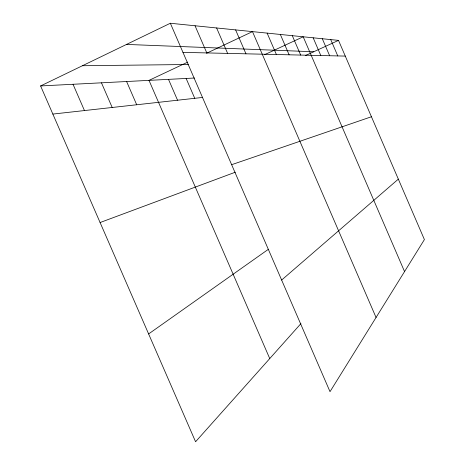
<?xml version="1.0" encoding="UTF-8"?>
<svg xmlns="http://www.w3.org/2000/svg" width="465" height="465" viewBox="0 0 465 465"><rect width="100%" height="100%" fill="white"/><g stroke="black" fill="none" stroke-linecap="round" stroke-linejoin="round"><path stroke-width="0.7" d="M300.925 323.605L195.579 441.75L40.6 85.949L170.341 23.25L338.508 40.385L424.4 239.585L330.011 391.67L170.341 23.25M281.639 280.052L398.336 179.135M148.62 333.946L268.369 249.31M187.755 62.112L148.998 80.369L269.747 358.573M206.646 53.213L252.483 31.62L376.057 317.479M264.463 54.754L303.203 36.787L404.544 271.577M305.313 55.62L338.508 40.385M100.091 222.537L235.342 172.201M231.646 164.697L371.436 116.75M52.853 114.07L202.554 97.447M40.6 85.949L194.492 78.027M82.445 65.728L188.29 64.501M182.966 52.371L345.286 56.096M126.544 44.419L313.718 51.76M73.028 84.281L84.461 110.56M195.044 25.767L206.803 52.923M186.134 78.457L194.742 98.313M168.504 79.364L177.554 100.225M126.608 81.52L136.704 104.759M101.463 82.817L112.187 107.479M330.725 39.589L337.77 55.922M322.309 38.735L329.644 55.736M313.166 37.805L320.815 55.538M292.305 35.677L300.681 55.073M280.337 34.457L289.125 54.806M267.131 33.114L276.379 54.515M235.616 29.899L245.962 53.818M216.614 27.964L227.623 53.399"/></g></svg>
